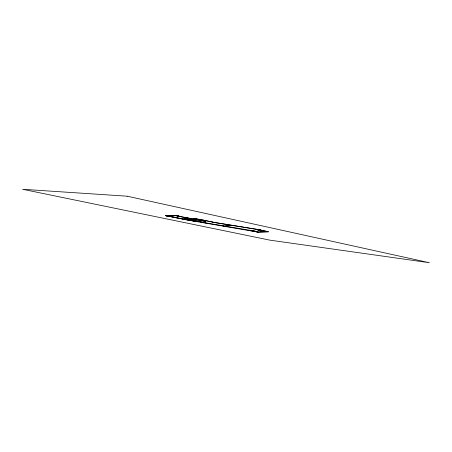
<?xml version="1.0" encoding="UTF-8"?>
<svg xmlns="http://www.w3.org/2000/svg" width="452" height="452" viewBox="0 0 452 452"><rect width="100%" height="100%" fill="white"/><g stroke="black" fill="none" stroke-linecap="round" stroke-linejoin="round"><path stroke-width="0.68" d="M194.659 221.186L196.434 221.407L184.037 218.745L189.309 219.536M203.547 220.971L205.507 221.186L203.965 221.034M251.459 230.616L256.956 231.509L253.64 231.085M227.124 225.378L226.751 225.277L229.983 225.74L227.384 225.418M267.573 231.69L257.29 231.989L249.351 230.288L257.369 231.921M226.723 225.311L225.497 225.039L229.966 225.712M196.383 221.423L194.219 221.113M184.066 218.728L189.546 219.582M169.551 216.265A7.853 0.299 10.6 0 0 168.37 216.039L165.641 215.632L166.737 215.886M199.535 219.361L193.818 218.519L205.485 221.169M189.75 219.615L193.784 219.514L174.913 215.485L175.709 215.531M214.638 222.52L260.228 229.893L268.285 231.74A7.769 0.333 10.2 0 1 268.618 231.842L258.747 232.243L186.004 219.796M188.331 219.649L185.874 219.536A31.369 1.271 10.5 0 1 182.721 218.932L178.077 218.073M185.925 219.785L166.087 215.745M166.675 215.74L175.297 215.587M167.613 215.903L176.054 215.751M193.835 218.519L203.061 220.039M174.924 215.474L176.438 215.649M165.658 215.632L168.087 215.988M219.858 225.203L224 225.904M221.949 225.559L223.926 225.876M203.812 220.96L202.586 220.819M176.257 215.621L175.766 215.542M203.406 220.898L200.236 220.418M260.228 229.893L213.242 222.265M202.49 220.751L198.886 220.18M165.912 215.751L166.884 215.915M205.841 222.825L204.609 222.672M205.338 222.802L249.702 230.277M193.733 221.028L194.36 221.079M193.207 220.938L193.942 221.011M258.233 232.164L257.38 232.006M176.139 215.655L176.89 215.728M193.49 220.932L192.049 220.734M214.7 222.469L212.316 222.09M176.353 215.689L177.698 215.875M199.739 220.277L196.699 219.779M205.434 222.757L203.722 222.508A8.215 0.328 10.5 0 1 202.79 222.333L202.485 222.271M192.518 220.762L191.422 220.627M199.479 219.412L201.665 219.757M253.109 230.989L252.611 230.899M189.218 219.587L189.817 219.627M191.445 220.57L190.077 220.384M190.88 220.469L187.122 219.836M258.996 230.661L263.38 231.271L257.838 230.379L263.375 231.254M176.839 215.779L177.986 215.932M198.479 220.051L195.168 219.491M189.484 219.638L190.106 219.683M189.772 219.689L190.721 219.796A8.017 0.316 10.5 0 1 191.693 219.983M204.643 222.616L204.038 222.503A8.125 0.322 10.5 0 1 203.101 222.322L201.914 222.158M188.959 220.118L189.687 220.248M256.877 231.469L252.787 230.932M190.077 219.745L190.394 219.802A8.096 0.316 10.5 0 1 191.365 219.988L193.128 220.265M188.207 219.977L185.563 219.542A31.256 1.266 10.5 0 1 182.422 218.937M196.241 219.638L194.394 219.344A23.481 1.011 10.5 0 1 191.298 218.745L189.806 218.452M213.237 222.198L203.27 220.084M177.687 215.937L178.28 215.988M177.981 215.994L178.574 216.045M178.274 216.05L180.099 216.35M191.682 220.051L202.507 222.209M169.839 216.322L169.246 216.271A7.938 0.305 10.6 0 0 168.065 216.045M178.563 216.107L191.586 218.74A23.549 1.017 10.5 0 0 194.693 219.344M169.534 216.327L180.45 218.485M181.19 218.632L181.947 218.779M201.654 219.825L210.79 221.779M212.327 222.022L211.095 221.768M169.805 216.384L177.444 217.943M189.371 218.299L186.749 217.757M201.971 222.101L193.343 220.31M259.889 229.904L267.578 231.678M127.21 196.202L22.6 189.286L269.895 240.153L429.4 262.714L127.21 196.202"/></g></svg>
